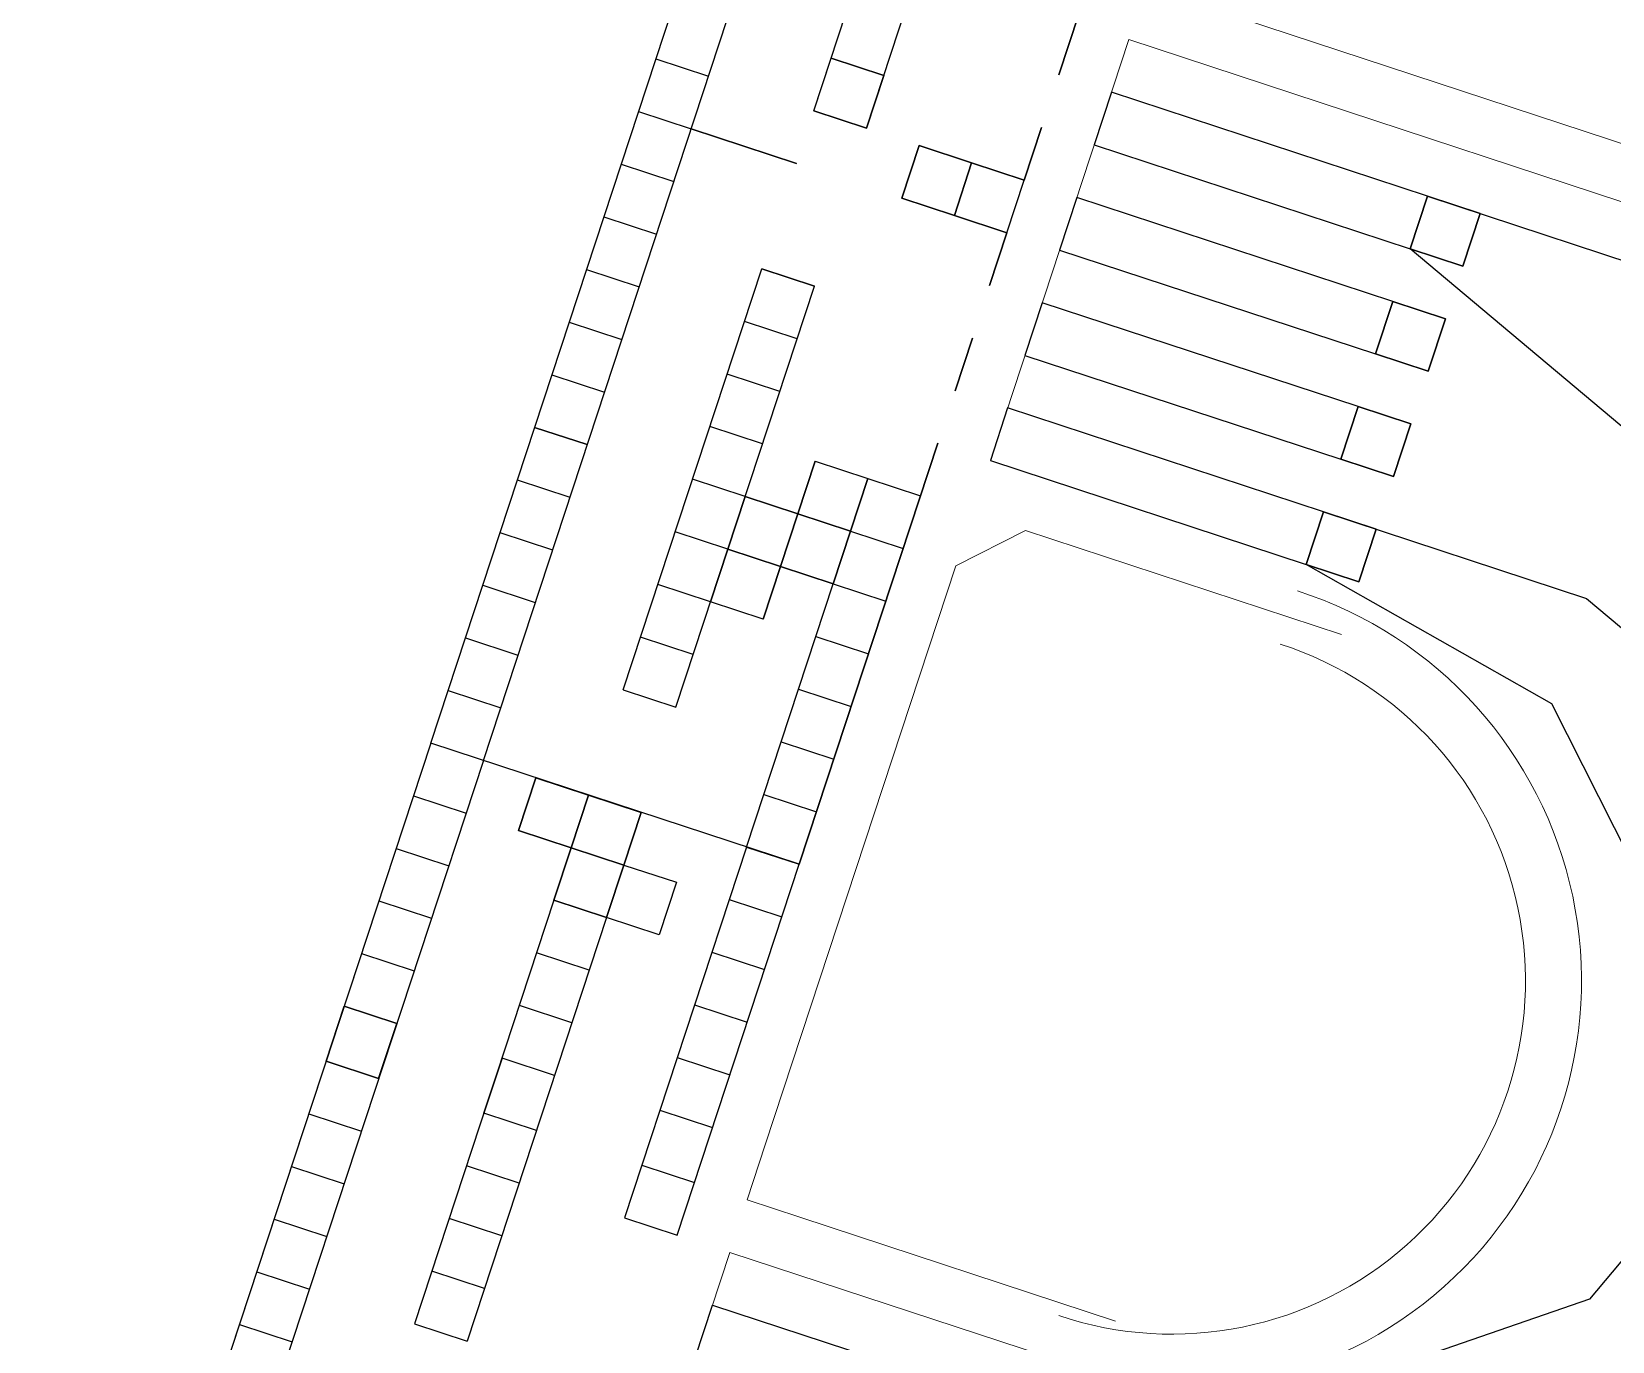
# Model space of a CAD drawing. Header units: metres. Extents: x 2 to 659295185, y -28 to 1124222152.
# Drawn here: x 654356.4 to 654412.9, y 1123614.4 to 1123661.2 of the extents above; entities that cross this region are included whole.
import ezdxf

# ---------------------------------------------------------------- set-up
doc = ezdxf.new("R2010")
doc.units = ezdxf.units.M
doc.header["$MEASUREMENT"] = 0
doc.layers.get('0').update_dxf_attribs({"linetype": 'CONTINUOUS'})
doc.layers.add('acera', color=32, linetype='CONTINUOUS', lineweight=20)
for name, color, linetype in [('Canal de Riego', 5, 'CONTINUOUS'), ('Textura', 8, 'CONTINUOUS'), ('TEXTURA PISO', 251, 'CONTINUOUS')]:
    doc.layers.add(name, color=color, linetype=linetype)

msp = doc.modelspace()

# ---------------------------------------------------------------- linework, layer by layer
for points in [[(654388.7722, 1123646.4711), (654383.8224, 1123631.4271), (654370.6589, 1123635.7582), (654384.8897, 1123679.0097), (654398.0532, 1123674.6786), (654393.1033, 1123659.6346)], [(654392.4846, 1123657.7541), (654391.8659, 1123655.8736)], [(654391.8659, 1123655.8736), (654392.4846, 1123657.7541)], [(654391.2471, 1123653.9931), (654390.6284, 1123652.1126)], [(654390.6284, 1123652.1126), (654391.2471, 1123653.9931)], [(654390.0097, 1123650.2321), (654389.3909, 1123648.3516)], [(654389.3909, 1123648.3516), (654390.0097, 1123650.2321)], [(654379.4631, 1123618.1782), (654383.8224, 1123631.4271), (654370.6589, 1123635.7582), (654356.4, 1123592.4213), (654369.5635, 1123588.0902)]]:
    msp.add_lwpolyline(points)
at = {"flags": 128}
for points in [[(654370.6589, 1123635.7582), (654384.8897, 1123679.0097)], [(654372.5394, 1123635.1395), (654386.7702, 1123678.391)], [(654398.0532, 1123674.6786), (654393.1033, 1123659.6346)], [(654393.1033, 1123659.6346), (654398.0532, 1123674.6786)], [(654384.3439, 1123658.3485), (654389.2937, 1123673.3925)], [(654384.3439, 1123658.3485), (654389.2937, 1123673.3925)], [(654384.3439, 1123658.3485), (654389.2937, 1123673.3925)], [(654386.2244, 1123657.7298), (654391.1742, 1123672.7738)], [(654378.7024, 1123660.2047), (654380.5829, 1123659.586)], [(654386.8431, 1123659.6103), (654384.9626, 1123660.229)], [(654386.8431, 1123659.6103), (654384.9626, 1123660.229)], [(654378.0836, 1123658.3242), (654379.9641, 1123657.7055)], [(654378.0836, 1123658.3242), (654379.9641, 1123657.7055)], [(654384.3439, 1123658.3485), (654386.2244, 1123657.7298)], [(654386.2244, 1123657.7298), (654384.3439, 1123658.3485)], [(654392.4846, 1123657.7541), (654391.8659, 1123655.8736)], [(654391.8659, 1123655.8736), (654392.4846, 1123657.7541)], [(654391.8659, 1123655.8736), (654392.4846, 1123657.7541)], [(654389.9854, 1123656.4924), (654388.1049, 1123657.1111), (654387.4861, 1123655.2306), (654389.3666, 1123654.6119)], [(654389.9854, 1123656.4924), (654388.1049, 1123657.1111), (654387.4861, 1123655.2306), (654389.3666, 1123654.6119)], [(654388.1049, 1123657.1111), (654387.4861, 1123655.2306), (654389.3666, 1123654.6119)], [(654389.9854, 1123656.4924), (654389.3666, 1123654.6119), (654387.4861, 1123655.2306), (654388.1049, 1123657.1111)], [(654389.9854, 1123656.4924), (654389.3666, 1123654.6119), (654387.4861, 1123655.2306), (654388.1049, 1123657.1111)], [(654388.1049, 1123657.1111), (654387.4861, 1123655.2306), (654389.3666, 1123654.6119), (654389.9854, 1123656.4924)], [(654389.9854, 1123656.4924), (654388.1049, 1123657.1111)], [(654389.9854, 1123656.4924), (654388.1049, 1123657.1111)], [(654389.9854, 1123656.4924), (654388.1049, 1123657.1111)], [(654388.1049, 1123657.1111), (654389.9854, 1123656.4924)], [(654388.1049, 1123657.1111), (654389.9854, 1123656.4924)], [(654388.1049, 1123657.1111), (654389.9854, 1123656.4924)], [(654377.4649, 1123656.4437), (654379.3454, 1123655.825)], [(654389.3666, 1123654.6119), (654387.4861, 1123655.2306), (654389.3666, 1123654.6119), (654389.9854, 1123656.4924)], [(654389.3666, 1123654.6119), (654389.9854, 1123656.4924)], [(654389.3666, 1123654.6119), (654389.9854, 1123656.4924)], [(654389.9854, 1123656.4924), (654389.3666, 1123654.6119)], [(654389.3666, 1123654.6119), (654389.9854, 1123656.4924)], [(654389.3666, 1123654.6119), (654389.9854, 1123656.4924)], [(654389.3666, 1123654.6119), (654389.9854, 1123656.4924)], [(654389.9854, 1123656.4924), (654389.3666, 1123654.6119), (654389.9854, 1123656.4924), (654389.3666, 1123654.6119)], [(654389.9854, 1123656.4924), (654389.3666, 1123654.6119)], [(654376.8462, 1123654.5632), (654378.7267, 1123653.9445)], [(654376.8462, 1123654.5632), (654378.7267, 1123653.9445)], [(654391.2471, 1123653.9931), (654390.6284, 1123652.1126)], [(654390.6284, 1123652.1126), (654391.2471, 1123653.9931)], [(654390.6284, 1123652.1126), (654391.2471, 1123653.9931)], [(654376.2274, 1123652.6827), (654378.1079, 1123652.064)], [(654377.5378, 1123637.6631), (654382.4877, 1123652.707)], [(654377.5378, 1123637.6631), (654382.4877, 1123652.707)], [(654377.5378, 1123637.6631), (654382.4877, 1123652.707)], [(654382.4877, 1123652.707), (654384.3682, 1123652.0883)], [(654384.3682, 1123652.0883), (654382.4877, 1123652.707)], [(654379.4183, 1123637.0443), (654384.3682, 1123652.0883)], [(654375.6087, 1123650.8022), (654377.4892, 1123650.1835)], [(654375.6087, 1123650.8022), (654377.4892, 1123650.1835)], [(654383.7494, 1123650.2078), (654381.8689, 1123650.8265)], [(654390.0097, 1123650.2321), (654389.3909, 1123648.3516)], [(654389.3909, 1123648.3516), (654390.0097, 1123650.2321)], [(654389.3909, 1123648.3516), (654390.0097, 1123650.2321)], [(654374.99, 1123648.9217), (654376.8705, 1123648.303)], [(654383.1307, 1123648.3273), (654381.2502, 1123648.946)], [(654383.1307, 1123648.3273), (654381.2502, 1123648.946)], [(654374.3713, 1123647.0412), (654376.2518, 1123646.4225)], [(654374.3713, 1123647.0412), (654376.2518, 1123646.4225)], [(654382.512, 1123646.4468), (654380.6315, 1123647.0655)], [(654388.7722, 1123646.4711), (654383.8224, 1123631.4271)], [(654383.8224, 1123631.4271), (654388.7722, 1123646.4711)], [(654381.9419, 1123632.0459), (654386.273, 1123645.2094)], [(654383.7738, 1123643.9476), (654385.6543, 1123643.3289), (654386.273, 1123645.2094), (654385.6543, 1123643.3289), (654386.273, 1123645.2094), (654385.6543, 1123643.3289), (654386.273, 1123645.2094)], [(654386.273, 1123645.2094), (654388.1535, 1123644.5906)], [(654386.273, 1123645.2094), (654388.1535, 1123644.5906)], [(654373.7525, 1123645.1607), (654375.633, 1123644.542)], [(654381.8933, 1123644.5663), (654380.0128, 1123645.185)], [(654381.8933, 1123644.5663), (654380.0128, 1123645.185)], [(654381.2745, 1123642.6858), (654381.8933, 1123644.5663), (654383.7738, 1123643.9476), (654383.155, 1123642.0671)], [(654381.8933, 1123644.5663), (654381.2745, 1123642.6858)], [(654381.8933, 1123644.5663), (654381.2745, 1123642.6858)], [(654383.155, 1123642.0671), (654383.7738, 1123643.9476), (654381.8933, 1123644.5663)], [(654381.8933, 1123644.5663), (654383.7738, 1123643.9476), (654383.155, 1123642.0671)], [(654385.0355, 1123641.4484), (654383.155, 1123642.0671), (654383.7738, 1123643.9476)], [(654383.155, 1123642.0671), (654383.7738, 1123643.9476)], [(654383.155, 1123642.0671), (654383.7738, 1123643.9476)], [(654383.7738, 1123643.9476), (654383.155, 1123642.0671), (654383.7738, 1123643.9476), (654383.155, 1123642.0671)], [(654383.7738, 1123643.9476), (654383.155, 1123642.0671)], [(654383.7738, 1123643.9476), (654383.155, 1123642.0671)], [(654383.7738, 1123643.9476), (654383.155, 1123642.0671), (654383.7738, 1123643.9476), (654385.6543, 1123643.3289), (654385.0355, 1123641.4484)], [(654383.7738, 1123643.9476), (654383.155, 1123642.0671)], [(654383.7738, 1123643.9476), (654383.155, 1123642.0671)], [(654383.7738, 1123643.9476), (654383.155, 1123642.0671)], [(654385.0355, 1123641.4484), (654385.6543, 1123643.3289), (654383.7738, 1123643.9476), (654383.155, 1123642.0671)], [(654383.7738, 1123643.9476), (654383.155, 1123642.0671)], [(654383.7738, 1123643.9476), (654385.6543, 1123643.3289)], [(654383.7738, 1123643.9476), (654385.6543, 1123643.3289)], [(654373.1338, 1123643.2802), (654375.0143, 1123642.6615)], [(654373.1338, 1123643.2802), (654375.0143, 1123642.6615)], [(654381.2745, 1123642.6858), (654379.394, 1123643.3045)], [(654385.6543, 1123643.3289), (654387.5348, 1123642.7101)], [(654381.2745, 1123642.6858), (654383.155, 1123642.0671)], [(654383.155, 1123642.0671), (654381.2745, 1123642.6858)], [(654383.155, 1123642.0671), (654381.2745, 1123642.6858)], [(654381.2745, 1123642.6858), (654383.155, 1123642.0671)], [(654383.155, 1123642.0671), (654381.2745, 1123642.6858)], [(654383.155, 1123642.0671), (654381.2745, 1123642.6858)], [(654383.155, 1123642.0671), (654381.2745, 1123642.6858)], [(654385.0355, 1123641.4484), (654383.155, 1123642.0671)], [(654383.155, 1123642.0671), (654385.0355, 1123641.4484)], [(654385.0355, 1123641.4484), (654383.155, 1123642.0671)], [(654372.5151, 1123641.3997), (654374.3956, 1123640.781)], [(654380.6558, 1123640.8053), (654378.7753, 1123641.424)], [(654380.6558, 1123640.8053), (654378.7753, 1123641.424)], [(654385.0355, 1123641.4484), (654386.916, 1123640.8296)], [(654385.0355, 1123641.4484), (654386.916, 1123640.8296)], [(654384.4168, 1123639.5679), (654386.2973, 1123638.9491)], [(654384.4168, 1123639.5679), (654386.2973, 1123638.9491)], [(654371.8963, 1123639.5192), (654373.7768, 1123638.9005)], [(654371.8963, 1123639.5192), (654373.7768, 1123638.9005)], [(654380.0371, 1123638.9248), (654378.1566, 1123639.5435)], [(654371.2776, 1123637.6387), (654373.1581, 1123637.02)], [(654377.5378, 1123637.6631), (654379.4183, 1123637.0443)], [(654383.7981, 1123637.6874), (654385.6786, 1123637.0686)], [(654370.6589, 1123635.7582), (654357.0187, 1123594.3018)], [(654383.8224, 1123631.4271), (654370.6589, 1123635.7582)], [(654383.8224, 1123631.4271), (654370.6589, 1123635.7582)], [(654383.1793, 1123635.8069), (654385.0598, 1123635.1881)], [(654383.1793, 1123635.8069), (654385.0598, 1123635.1881)], [(654372.5394, 1123635.1395), (654358.8992, 1123593.683)], [(654382.5606, 1123633.9264), (654384.4411, 1123633.3076)], [(654370.0402, 1123633.8777), (654371.9207, 1123633.259)], [(654370.0402, 1123633.8777), (654371.9207, 1123633.259)], [(654378.1809, 1123633.2833), (654377.5621, 1123631.4028), (654375.6816, 1123632.0216), (654376.3004, 1123633.9021)], [(654378.1809, 1123633.2833), (654376.3004, 1123633.9021)], [(654376.3004, 1123633.9021), (654378.1809, 1123633.2833)], [(654378.1809, 1123633.2833), (654376.3004, 1123633.9021)], [(654376.3004, 1123633.9021), (654378.1809, 1123633.2833)], [(654376.3004, 1123633.9021), (654378.1809, 1123633.2833)], [(654376.3004, 1123633.9021), (654378.1809, 1123633.2833)], [(654376.3004, 1123633.9021), (654378.1809, 1123633.2833)], [(654378.1809, 1123633.2833), (654376.3004, 1123633.9021)], [(654378.1809, 1123633.2833), (654376.3004, 1123633.9021)], [(654378.1809, 1123633.2833), (654376.3004, 1123633.9021)], [(654378.1809, 1123633.2833), (654376.3004, 1123633.9021)], [(654377.5621, 1123631.4028), (654378.1809, 1123633.2833)], [(654369.4214, 1123631.9972), (654371.3019, 1123631.3785)], [(654381.9419, 1123632.0459), (654377.5826, 1123618.7969)], [(654381.9419, 1123632.0459), (654383.8224, 1123631.4271)], [(654381.9419, 1123632.0459), (654383.8224, 1123631.4271)], [(654381.9419, 1123632.0459), (654383.8224, 1123631.4271)], [(654377.5621, 1123631.4028), (654376.9434, 1123629.5223)], [(654379.4631, 1123618.1782), (654383.8224, 1123631.4271)], [(654368.8027, 1123630.1167), (654370.6832, 1123629.498)], [(654368.8027, 1123630.1167), (654370.6832, 1123629.498)], [(654375.0629, 1123630.1411), (654370.085, 1123615.0116)], [(654375.0629, 1123630.1411), (654370.085, 1123615.0116)], [(654375.0629, 1123630.1411), (654370.085, 1123615.0116)], [(654375.0629, 1123630.1411), (654376.9434, 1123629.5223)], [(654381.3231, 1123630.1654), (654383.2036, 1123629.5466)], [(654376.9434, 1123629.5223), (654371.9655, 1123614.3929)], [(654376.3247, 1123627.6418), (654374.4442, 1123628.2606)], [(654376.3247, 1123627.6418), (654374.4442, 1123628.2606)], [(654380.7044, 1123628.2849), (654382.5849, 1123627.6661)], [(654380.7044, 1123628.2849), (654382.5849, 1123627.6661)], [(654368.184, 1123628.2362), (654370.0645, 1123627.6175)], [(654367.5652, 1123626.3557), (654369.4457, 1123625.737)], [(654367.5652, 1123626.3557), (654369.4457, 1123625.737)], [(654369.4457, 1123625.737), (654367.5652, 1123626.3557)], [(654375.706, 1123625.7613), (654373.8255, 1123626.3801)], [(654380.0857, 1123626.4044), (654381.9662, 1123625.7856)], [(654366.9184, 1123624.3898), (654368.7989, 1123623.771)], [(654368.7989, 1123623.771), (654366.9184, 1123624.3898)], [(654375.0872, 1123623.8808), (654373.2067, 1123624.4996)], [(654375.0872, 1123623.8808), (654373.2067, 1123624.4996)], [(654379.467, 1123624.5239), (654381.3475, 1123623.9051)], [(654379.467, 1123624.5239), (654381.3475, 1123623.9051)], [(654378.8482, 1123622.6434), (654380.7287, 1123622.0246)], [(654366.2997, 1123622.5093), (654368.1802, 1123621.8905)], [(654366.2997, 1123622.5093), (654368.1802, 1123621.8905)], [(654374.4404, 1123621.9148), (654372.5599, 1123622.5336)], [(654365.6809, 1123620.6288), (654367.5614, 1123620.01)], [(654373.8216, 1123620.0344), (654371.9411, 1123620.6531)], [(654373.8216, 1123620.0344), (654371.9411, 1123620.6531)], [(654378.2014, 1123620.6774), (654380.0819, 1123620.0587)], [(654378.2014, 1123620.6774), (654380.0819, 1123620.0587)], [(654365.0622, 1123618.7483), (654366.9427, 1123618.1295)], [(654365.0622, 1123618.7483), (654366.9427, 1123618.1295)], [(654373.2029, 1123618.1539), (654371.3224, 1123618.7726)], [(654377.5826, 1123618.7969), (654379.4631, 1123618.1782)], [(654364.4435, 1123616.8678), (654366.324, 1123616.249)], [(654372.5842, 1123616.2734), (654370.7037, 1123616.8921)], [(654372.5842, 1123616.2734), (654370.7037, 1123616.8921)], [(654363.8247, 1123614.9873), (654365.7052, 1123614.3685)], [(654363.8247, 1123614.9873), (654365.7052, 1123614.3685)], [(654370.085, 1123615.0116), (654371.9655, 1123614.3929)]]:
    msp.add_lwpolyline(points, dxfattribs=at)
for points in [[(654384.9626, 1123660.229), (654386.8431, 1123659.6103), (654386.2244, 1123657.7298), (654384.3439, 1123658.3485)], [(654386.8431, 1123659.6103), (654386.2244, 1123657.7298)], [(654384.3439, 1123658.3485), (654386.2244, 1123657.7298)], [(654381.8446, 1123657.0868), (654379.9641, 1123657.7055), (654381.8446, 1123657.0868)], [(654381.8446, 1123657.0868), (654379.9641, 1123657.7055), (654381.8446, 1123657.0868)], [(654381.8446, 1123657.0868), (654379.9641, 1123657.7055), (654381.8446, 1123657.0868)], [(654381.8446, 1123657.0868), (654379.9641, 1123657.7055), (654381.8446, 1123657.0868)], [(654379.9641, 1123657.7055), (654381.8446, 1123657.0868)], [(654383.7251, 1123656.468), (654381.8446, 1123657.0868)], [(654383.7251, 1123656.468), (654381.8446, 1123657.0868), (654383.7251, 1123656.468)], [(654388.1049, 1123657.1111), (654387.4861, 1123655.2306), (654388.1049, 1123657.1111)], [(654387.4861, 1123655.2306), (654388.1049, 1123657.1111)], [(654387.4861, 1123655.2306), (654388.1049, 1123657.1111)], [(654388.1049, 1123657.1111), (654387.4861, 1123655.2306)], [(654389.9854, 1123656.4924), (654388.1049, 1123657.1111)], [(654389.9854, 1123656.4924), (654388.1049, 1123657.1111)], [(654388.1049, 1123657.1111), (654389.9854, 1123656.4924), (654389.3666, 1123654.6119), (654389.9854, 1123656.4924)], [(654389.9854, 1123656.4924), (654389.3666, 1123654.6119)], [(654389.3666, 1123654.6119), (654389.9854, 1123656.4924)], [(654389.9854, 1123656.4924), (654389.3666, 1123654.6119), (654389.9854, 1123656.4924)], [(654389.9854, 1123656.4924), (654389.3666, 1123654.6119), (654389.9854, 1123656.4924)], [(654389.9854, 1123656.4924), (654389.3666, 1123654.6119), (654389.9854, 1123656.4924), (654389.3666, 1123654.6119), (654389.9854, 1123656.4924), (654389.3666, 1123654.6119), (654389.9854, 1123656.4924)], [(654389.9854, 1123656.4924), (654389.3666, 1123654.6119), (654389.9854, 1123656.4924), (654389.3666, 1123654.6119), (654389.9854, 1123656.4924), (654389.3666, 1123654.6119), (654389.9854, 1123656.4924), (654389.3666, 1123654.6119), (654389.9854, 1123656.4924)], [(654389.3666, 1123654.6119), (654389.9854, 1123656.4924), (654389.3666, 1123654.6119)], [(654389.3666, 1123654.6119), (654389.9854, 1123656.4924)], [(654389.3666, 1123654.6119), (654389.9854, 1123656.4924)], [(654389.3666, 1123654.6119), (654389.9854, 1123656.4924)], [(654389.9854, 1123656.4924), (654389.3666, 1123654.6119), (654389.9854, 1123656.4924)], [(654389.9854, 1123656.4924), (654391.8659, 1123655.8736)], [(654389.3666, 1123654.6119), (654391.2471, 1123653.9931)], [(654374.3713, 1123647.0412), (654376.2518, 1123646.4225)], [(654374.3713, 1123647.0412), (654376.2518, 1123646.4225)], [(654383.7738, 1123643.9476), (654384.3925, 1123645.8281), (654383.7738, 1123643.9476), (654384.3925, 1123645.8281)], [(654381.2745, 1123642.6858), (654381.8933, 1123644.5663)], [(654381.2745, 1123642.6858), (654381.8933, 1123644.5663), (654383.7738, 1123643.9476), (654381.8933, 1123644.5663)], [(654381.8933, 1123644.5663), (654381.2745, 1123642.6858), (654381.8933, 1123644.5663)], [(654381.2745, 1123642.6858), (654381.8933, 1123644.5663), (654381.2745, 1123642.6858), (654381.8933, 1123644.5663)], [(654381.8933, 1123644.5663), (654381.2745, 1123642.6858), (654381.8933, 1123644.5663)], [(654381.8933, 1123644.5663), (654381.2745, 1123642.6858), (654381.8933, 1123644.5663)], [(654383.7738, 1123643.9476), (654381.8933, 1123644.5663), (654383.7738, 1123643.9476)], [(654381.8933, 1123644.5663), (654383.7738, 1123643.9476)], [(654381.8933, 1123644.5663), (654383.7738, 1123643.9476)], [(654383.7738, 1123643.9476), (654385.6543, 1123643.3289), (654385.0355, 1123641.4484), (654383.155, 1123642.0671)], [(654383.155, 1123642.0671), (654383.7738, 1123643.9476), (654383.155, 1123642.0671)], [(654383.155, 1123642.0671), (654383.7738, 1123643.9476), (654383.155, 1123642.0671)], [(654383.155, 1123642.0671), (654383.7738, 1123643.9476)], [(654383.7738, 1123643.9476), (654383.155, 1123642.0671), (654383.7738, 1123643.9476)], [(654383.155, 1123642.0671), (654383.7738, 1123643.9476), (654383.155, 1123642.0671)], [(654383.7738, 1123643.9476), (654383.155, 1123642.0671), (654383.7738, 1123643.9476)], [(654383.155, 1123642.0671), (654383.7738, 1123643.9476)], [(654383.155, 1123642.0671), (654383.7738, 1123643.9476), (654383.155, 1123642.0671)], [(654383.155, 1123642.0671), (654383.7738, 1123643.9476), (654383.155, 1123642.0671)], [(654383.7738, 1123643.9476), (654383.155, 1123642.0671), (654383.7738, 1123643.9476)], [(654383.155, 1123642.0671), (654383.7738, 1123643.9476)], [(654383.7738, 1123643.9476), (654383.155, 1123642.0671), (654383.7738, 1123643.9476)], [(654383.155, 1123642.0671), (654383.7738, 1123643.9476)], [(654383.155, 1123642.0671), (654383.7738, 1123643.9476)], [(654383.155, 1123642.0671), (654383.7738, 1123643.9476), (654383.155, 1123642.0671), (654383.7738, 1123643.9476)], [(654383.7738, 1123643.9476), (654383.155, 1123642.0671), (654383.7738, 1123643.9476)], [(654383.155, 1123642.0671), (654383.7738, 1123643.9476), (654383.155, 1123642.0671), (654383.7738, 1123643.9476), (654383.155, 1123642.0671), (654383.7738, 1123643.9476)], [(654383.155, 1123642.0671), (654383.7738, 1123643.9476)], [(654383.155, 1123642.0671), (654383.7738, 1123643.9476)], [(654383.155, 1123642.0671), (654383.7738, 1123643.9476)], [(654383.155, 1123642.0671), (654383.7738, 1123643.9476)], [(654383.7738, 1123643.9476), (654383.155, 1123642.0671), (654383.7738, 1123643.9476), (654383.155, 1123642.0671), (654383.7738, 1123643.9476)], [(654385.6543, 1123643.3289), (654383.7738, 1123643.9476)], [(654385.6543, 1123643.3289), (654383.7738, 1123643.9476)], [(654385.6543, 1123643.3289), (654383.7738, 1123643.9476), (654385.6543, 1123643.3289)], [(654385.6543, 1123643.3289), (654383.7738, 1123643.9476)], [(654385.6543, 1123643.3289), (654385.0355, 1123641.4484), (654385.6543, 1123643.3289), (654385.0355, 1123641.4484)], [(654385.6543, 1123643.3289), (654385.0355, 1123641.4484), (654385.6543, 1123643.3289), (654385.0355, 1123641.4484)], [(654385.0355, 1123641.4484), (654385.6543, 1123643.3289)], [(654385.6543, 1123643.3289), (654385.0355, 1123641.4484), (654385.6543, 1123643.3289)], [(654385.0355, 1123641.4484), (654385.6543, 1123643.3289), (654385.0355, 1123641.4484)], [(654385.6543, 1123643.3289), (654385.0355, 1123641.4484), (654385.6543, 1123643.3289)], [(654385.6543, 1123643.3289), (654385.0355, 1123641.4484), (654385.6543, 1123643.3289)], [(654381.2745, 1123642.6858), (654380.6558, 1123640.8053)], [(654381.2745, 1123642.6858), (654383.155, 1123642.0671)], [(654383.155, 1123642.0671), (654381.2745, 1123642.6858), (654383.155, 1123642.0671)], [(654383.155, 1123642.0671), (654382.5363, 1123640.1866)], [(654385.0355, 1123641.4484), (654383.155, 1123642.0671), (654385.0355, 1123641.4484)], [(654385.0355, 1123641.4484), (654383.155, 1123642.0671)], [(654385.0355, 1123641.4484), (654383.155, 1123642.0671)], [(654376.3004, 1123633.9021), (654374.4199, 1123634.5208), (654373.8011, 1123632.6403), (654375.6816, 1123632.0216)], [(654374.4199, 1123634.5208), (654373.8011, 1123632.6403), (654374.4199, 1123634.5208)], [(654376.3004, 1123633.9021), (654375.6816, 1123632.0216), (654376.3004, 1123633.9021), (654375.6816, 1123632.0216), (654376.3004, 1123633.9021), (654374.4199, 1123634.5208)], [(654376.3004, 1123633.9021), (654375.6816, 1123632.0216)], [(654375.6816, 1123632.0216), (654376.3004, 1123633.9021), (654378.1809, 1123633.2833), (654377.5621, 1123631.4028)], [(654376.3004, 1123633.9021), (654375.6816, 1123632.0216), (654376.3004, 1123633.9021), (654375.6816, 1123632.0216), (654376.3004, 1123633.9021), (654375.6816, 1123632.0216), (654376.3004, 1123633.9021), (654375.6816, 1123632.0216), (654376.3004, 1123633.9021), (654375.6816, 1123632.0216), (654376.3004, 1123633.9021), (654375.6816, 1123632.0216), (654376.3004, 1123633.9021), (654375.6816, 1123632.0216), (654376.3004, 1123633.9021), (654375.6816, 1123632.0216), (654376.3004, 1123633.9021), (654375.6816, 1123632.0216), (654376.3004, 1123633.9021)], [(654375.6816, 1123632.0216), (654376.3004, 1123633.9021), (654375.6816, 1123632.0216), (654376.3004, 1123633.9021), (654375.6816, 1123632.0216), (654376.3004, 1123633.9021)], [(654376.3004, 1123633.9021), (654375.6816, 1123632.0216), (654376.3004, 1123633.9021)], [(654375.6816, 1123632.0216), (654376.3004, 1123633.9021), (654375.6816, 1123632.0216), (654376.3004, 1123633.9021), (654375.6816, 1123632.0216), (654376.3004, 1123633.9021)], [(654376.3004, 1123633.9021), (654375.6816, 1123632.0216)], [(654376.3004, 1123633.9021), (654375.6816, 1123632.0216), (654376.3004, 1123633.9021)], [(654376.3004, 1123633.9021), (654375.6816, 1123632.0216), (654376.3004, 1123633.9021)], [(654375.6816, 1123632.0216), (654376.3004, 1123633.9021), (654375.6816, 1123632.0216)], [(654375.6816, 1123632.0216), (654376.3004, 1123633.9021)], [(654376.3004, 1123633.9021), (654375.6816, 1123632.0216), (654376.3004, 1123633.9021)], [(654375.6816, 1123632.0216), (654376.3004, 1123633.9021)], [(654375.6816, 1123632.0216), (654376.3004, 1123633.9021)], [(654375.6816, 1123632.0216), (654377.5621, 1123631.4028), (654378.1809, 1123633.2833), (654376.3004, 1123633.9021)], [(654375.6816, 1123632.0216), (654376.3004, 1123633.9021)], [(654376.3004, 1123633.9021), (654378.1809, 1123633.2833)], [(654378.1809, 1123633.2833), (654377.5621, 1123631.4028), (654378.1809, 1123633.2833)], [(654377.5621, 1123631.4028), (654378.1809, 1123633.2833)], [(654377.5621, 1123631.4028), (654378.1809, 1123633.2833)], [(654378.1809, 1123633.2833), (654377.5621, 1123631.4028), (654378.1809, 1123633.2833)], [(654377.5621, 1123631.4028), (654378.1809, 1123633.2833)], [(654378.1809, 1123633.2833), (654377.5621, 1123631.4028)], [(654377.5621, 1123631.4028), (654376.9434, 1123629.5223), (654375.0629, 1123630.1411), (654375.6816, 1123632.0216)], [(654377.5621, 1123631.4028), (654376.9434, 1123629.5223), (654375.0629, 1123630.1411), (654375.6816, 1123632.0216)], [(654375.6816, 1123632.0216), (654375.0629, 1123630.1411), (654375.6816, 1123632.0216)], [(654375.0629, 1123630.1411), (654375.6816, 1123632.0216)], [(654375.0629, 1123630.1411), (654375.6816, 1123632.0216), (654377.5621, 1123631.4028), (654376.9434, 1123629.5223)], [(654375.6816, 1123632.0216), (654375.0629, 1123630.1411), (654375.6816, 1123632.0216)], [(654375.6816, 1123632.0216), (654375.0629, 1123630.1411), (654375.6816, 1123632.0216)], [(654375.6816, 1123632.0216), (654375.0629, 1123630.1411), (654375.6816, 1123632.0216), (654375.0629, 1123630.1411), (654375.6816, 1123632.0216), (654375.0629, 1123630.1411), (654375.6816, 1123632.0216), (654375.0629, 1123630.1411), (654375.6816, 1123632.0216)], [(654375.6816, 1123632.0216), (654375.0629, 1123630.1411)], [(654375.6816, 1123632.0216), (654375.0629, 1123630.1411), (654375.6816, 1123632.0216)], [(654375.0629, 1123630.1411), (654375.6816, 1123632.0216)], [(654375.6816, 1123632.0216), (654375.0629, 1123630.1411), (654375.6816, 1123632.0216)], [(654375.0629, 1123630.1411), (654375.6816, 1123632.0216), (654375.0629, 1123630.1411), (654375.6816, 1123632.0216), (654375.0629, 1123630.1411), (654375.6816, 1123632.0216), (654375.0629, 1123630.1411), (654375.6816, 1123632.0216), (654375.0629, 1123630.1411), (654375.6816, 1123632.0216), (654375.0629, 1123630.1411), (654375.6816, 1123632.0216), (654375.0629, 1123630.1411), (654375.6816, 1123632.0216), (654375.0629, 1123630.1411), (654375.6816, 1123632.0216)], [(654375.6816, 1123632.0216), (654377.5621, 1123631.4028)], [(654375.6816, 1123632.0216), (654377.5621, 1123631.4028)], [(654377.5621, 1123631.4028), (654375.6816, 1123632.0216)], [(654376.9434, 1123629.5223), (654377.5621, 1123631.4028)], [(654376.9434, 1123629.5223), (654377.5621, 1123631.4028)], [(654377.5621, 1123631.4028), (654376.9434, 1123629.5223), (654377.5621, 1123631.4028)], [(654376.9434, 1123629.5223), (654377.5621, 1123631.4028), (654376.9434, 1123629.5223), (654377.5621, 1123631.4028), (654376.9434, 1123629.5223), (654377.5621, 1123631.4028)], [(654376.9434, 1123629.5223), (654377.5621, 1123631.4028)], [(654377.5621, 1123631.4028), (654376.9434, 1123629.5223), (654377.5621, 1123631.4028)], [(654377.5621, 1123631.4028), (654376.9434, 1123629.5223), (654377.5621, 1123631.4028)], [(654377.5621, 1123631.4028), (654376.9434, 1123629.5223), (654377.5621, 1123631.4028)], [(654375.0629, 1123630.1411), (654376.9434, 1123629.5223)], [(654366.9184, 1123624.3898), (654367.5652, 1123626.3557)], [(654366.9184, 1123624.3898), (654368.7989, 1123623.771), (654369.4457, 1123625.737), (654367.5652, 1123626.3557)], [(654366.9184, 1123624.3898), (654368.7989, 1123623.771), (654366.9184, 1123624.3898)], [(654372.5599, 1123622.5336), (654373.2067, 1123624.4996)], [(654372.5599, 1123622.5336), (654373.2067, 1123624.4996)]]:
    msp.add_lwpolyline(points, close=True, dxfattribs=at)
at = {"layer": 'acera', "flags": 128}
for points in [[(654394.3408, 1123663.3956), (654420.6678, 1123654.7334)], [(654395.6025, 1123660.8964), (654420.049, 1123652.8529)]]:
    msp.add_lwpolyline(points, dxfattribs=at)
at = {"layer": 'acera'}
for points in [[(654401.9357, 1123642.14), (654390.6527, 1123645.8524), (654395.6025, 1123660.8964)], [(654395.1259, 1123615.1088), (654383.8429, 1123618.8212), (654381.9624, 1123619.4399), (654382.6092, 1123621.4059), (654389.4153, 1123642.0914), (654391.9145, 1123643.3532), (654403.1975, 1123639.6408)], [(654400.8403, 1123594.472), (654376.3938, 1123602.5154), (654381.3436, 1123617.5594), (654392.6266, 1123613.8471)]]:
    msp.add_lwpolyline(points, dxfattribs=at)
for radius, start, end in [(14.6323, 251.41821, 72.12235), (12.6323, 251.3582, 72.17093)]:
    msp.add_arc((654397.1396, 1123627.271), radius, start, end, dxfattribs=at)
at = {"layer": 'Canal de Riego'}
for points in [[(654391.2471, 1123653.9931), (654391.8659, 1123655.8736), (654389.9854, 1123656.4924), (654389.3666, 1123654.6119), (654391.2471, 1123653.9931)], [(654384.3925, 1123645.8281), (654386.273, 1123645.2094), (654385.6543, 1123643.3289), (654383.7738, 1123643.9476)], [(654383.155, 1123642.0671), (654382.5363, 1123640.1866), (654380.6558, 1123640.8053), (654381.2745, 1123642.6858), (654383.155, 1123642.0671)], [(654373.8011, 1123632.6403), (654374.4199, 1123634.5208), (654376.3004, 1123633.9021), (654375.6816, 1123632.0216)], [(654379.4426, 1123630.7841), (654378.8239, 1123628.9036), (654376.9434, 1123629.5223), (654377.5621, 1123631.4028), (654379.4426, 1123630.7841)]]:
    msp.add_lwpolyline(points, close=True, dxfattribs=at)
at = {"layer": 'Textura'}
for points in [[(654415.6693, 1123652.2099), (654423.8343, 1123645.3552), (654424.5017, 1123634.7153), (654420.1706, 1123621.5518), (654418.2901, 1123622.1705), (654420.1463, 1123627.812), (654419.4789, 1123638.452), (654413.8131, 1123646.5684), (654405.6481, 1123653.423), (654406.2668, 1123655.3035)], [(654411.9569, 1123640.9269), (654420.122, 1123634.0722), (654421.408, 1123625.3128), (654417.0769, 1123612.1493), (654415.1964, 1123612.768), (654416.4339, 1123616.529), (654415.7666, 1123627.169), (654410.7195, 1123637.1659), (654401.9357, 1123642.14), (654402.5544, 1123644.0205)], [(654400.7917, 1123606.9924), (654411.4316, 1123607.6598), (654418.3144, 1123615.9103), (654422.6455, 1123629.0738), (654420.765, 1123629.6925), (654418.9088, 1123624.051), (654412.0542, 1123615.886), (654402.6479, 1123612.6339), (654392.0079, 1123611.9666), (654391.3892, 1123610.0861)]]:
    msp.add_lwpolyline(points, close=True, dxfattribs=at)
at = {"layer": 'TEXTURA PISO', "flags": 128}
for points in [[(654394.3651, 1123657.1354), (654405.6481, 1123653.423), (654406.2668, 1123655.3035), (654394.9838, 1123659.0159)], [(654393.1276, 1123653.3744), (654404.4106, 1123649.662), (654405.0294, 1123651.5425), (654393.7464, 1123655.2549)], [(654405.6481, 1123653.423), (654406.2668, 1123655.3035)], [(654405.6481, 1123653.423), (654406.2668, 1123655.3035), (654405.6481, 1123653.423)], [(654406.2668, 1123655.3035), (654408.1473, 1123654.6848), (654406.2668, 1123655.3035)], [(654407.5286, 1123652.8043), (654408.1473, 1123654.6848), (654407.5286, 1123652.8043), (654408.1473, 1123654.6848), (654407.5286, 1123652.8043), (654408.1473, 1123654.6848), (654407.5286, 1123652.8043), (654408.1473, 1123654.6848), (654407.5286, 1123652.8043), (654408.1473, 1123654.6848), (654407.5286, 1123652.8043), (654408.1473, 1123654.6848), (654407.5286, 1123652.8043)], [(654407.5286, 1123652.8043), (654408.1473, 1123654.6848)], [(654407.5286, 1123652.8043), (654405.6481, 1123653.423)], [(654405.6481, 1123653.423), (654407.5286, 1123652.8043), (654405.6481, 1123653.423)], [(654391.8902, 1123649.6134), (654403.1732, 1123645.901), (654403.7919, 1123647.7815), (654392.5089, 1123651.4939)], [(654404.4106, 1123649.662), (654405.0294, 1123651.5425), (654404.4106, 1123649.662)], [(654405.0294, 1123651.5425), (654404.4106, 1123649.662), (654406.2911, 1123649.0433), (654406.9099, 1123650.9238), (654406.2911, 1123649.0433), (654404.4106, 1123649.662)], [(654406.9099, 1123650.9238), (654405.0294, 1123651.5425)], [(654405.0294, 1123651.5425), (654406.9099, 1123650.9238), (654405.0294, 1123651.5425)], [(654406.9099, 1123650.9238), (654406.2911, 1123649.0433)], [(654406.9099, 1123650.9238), (654406.2911, 1123649.0433), (654406.9099, 1123650.9238), (654406.2911, 1123649.0433), (654406.9099, 1123650.9238), (654406.2911, 1123649.0433), (654406.9099, 1123650.9238), (654406.2911, 1123649.0433), (654406.9099, 1123650.9238), (654406.2911, 1123649.0433), (654406.9099, 1123650.9238), (654406.2911, 1123649.0433), (654406.9099, 1123650.9238)], [(654404.4106, 1123649.662), (654406.2911, 1123649.0433), (654404.4106, 1123649.662)], [(654390.6527, 1123645.8524), (654401.9357, 1123642.14), (654402.5544, 1123644.0205), (654391.2714, 1123647.7329)], [(654403.1732, 1123645.901), (654403.7919, 1123647.7815), (654403.1732, 1123645.901)], [(654403.1732, 1123645.901), (654403.7919, 1123647.7815)], [(654403.7919, 1123647.7815), (654403.1732, 1123645.901), (654403.7919, 1123647.7815)], [(654405.6724, 1123647.1628), (654403.7919, 1123647.7815)], [(654403.7919, 1123647.7815), (654405.6724, 1123647.1628), (654403.7919, 1123647.7815)], [(654405.6724, 1123647.1628), (654405.0537, 1123645.2823)], [(654405.6724, 1123647.1628), (654405.0537, 1123645.2823), (654405.6724, 1123647.1628), (654405.0537, 1123645.2823), (654405.6724, 1123647.1628), (654405.0537, 1123645.2823), (654405.6724, 1123647.1628), (654405.0537, 1123645.2823), (654405.6724, 1123647.1628), (654405.0537, 1123645.2823), (654405.6724, 1123647.1628), (654405.0537, 1123645.2823), (654405.6724, 1123647.1628)], [(654403.1732, 1123645.901), (654405.0537, 1123645.2823), (654403.1732, 1123645.901)], [(654401.9357, 1123642.14), (654402.5544, 1123644.0205), (654401.9357, 1123642.14)], [(654402.5544, 1123644.0205), (654401.9357, 1123642.14), (654402.5544, 1123644.0205)], [(654402.5544, 1123644.0205), (654401.9357, 1123642.14), (654402.5544, 1123644.0205)], [(654404.4349, 1123643.4018), (654402.5544, 1123644.0205)], [(654402.5544, 1123644.0205), (654404.4349, 1123643.4018), (654402.5544, 1123644.0205)], [(654404.4349, 1123643.4018), (654403.8162, 1123641.5213)], [(654404.4349, 1123643.4018), (654403.8162, 1123641.5213), (654404.4349, 1123643.4018), (654403.8162, 1123641.5213), (654404.4349, 1123643.4018), (654403.8162, 1123641.5213), (654404.4349, 1123643.4018), (654403.8162, 1123641.5213), (654404.4349, 1123643.4018), (654403.8162, 1123641.5213), (654404.4349, 1123643.4018), (654403.8162, 1123641.5213), (654404.4349, 1123643.4018)], [(654401.9357, 1123642.14), (654403.8162, 1123641.5213), (654401.9357, 1123642.14)], [(654380.7249, 1123615.6789), (654392.0079, 1123611.9666), (654391.3892, 1123610.0861), (654380.1062, 1123613.7984)]]:
    msp.add_lwpolyline(points, close=True, dxfattribs=at)
for points in [[(654406.2668, 1123655.3035), (654408.1473, 1123654.6848), (654407.5286, 1123652.8043)], [(654406.2668, 1123655.3035), (654408.1473, 1123654.6848), (654407.5286, 1123652.8043)], [(654403.7919, 1123647.7815), (654403.1732, 1123645.901), (654405.0537, 1123645.2823), (654405.6724, 1123647.1628), (654405.0537, 1123645.2823), (654403.1732, 1123645.901)], [(654402.5544, 1123644.0205), (654401.9357, 1123642.14), (654403.8162, 1123641.5213), (654404.4349, 1123643.4018), (654403.8162, 1123641.5213), (654401.9357, 1123642.14)]]:
    msp.add_lwpolyline(points, dxfattribs=at)

doc.saveas('drawing.dxf')
